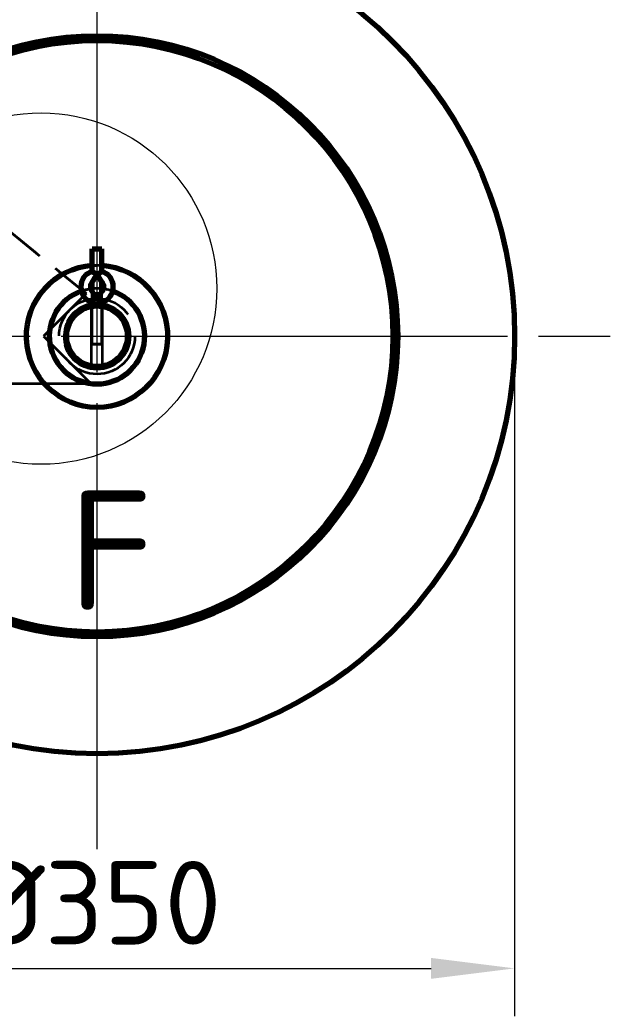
# Model space of a CAD drawing. Header units: millimetres. Extents: x 0 to 2382, y 0 to 420.
# Drawn here: x 303.88 to 328.61, y 201.21 to 242.97 of the extents above; entities that cross this region are included whole.
import ezdxf
from ezdxf.enums import TextEntityAlignment as Align

# ---------------------------------------------------------------- set-up
doc = ezdxf.new("R2010")
doc.units = ezdxf.units.MM
doc.linetypes.add('IRAM-E-TRAZOS', pattern=[5, 4, -1])
doc.linetypes.add('IRAM-F-TRAZO-PUNTO', pattern=[20, 15, -2, 1, -2])
for name, color, linetype, lineweight in [('01-VISIBLE', 7, 'CONTINUOUS', 70), ('02-OCULTA', 4, 'IRAM-E-TRAZOS', 35), ('03-EJE', 1, 'IRAM-F-TRAZO-PUNTO', 18), ('04-COTA', 3, 'CONTINUOUS', 18), ('06-TEXTO', 7, 'CONTINUOUS', 25), ('08-FINA', 5, 'CONTINUOUS', 18)]:
    doc.layers.add(name, color=color, linetype=linetype, lineweight=lineweight)
doc.styles.add('ISO3098', font='isocpeur.ttf')
doc.dimstyles.new('FLAMA-IRAM', dxfattribs={"dimtxt": 3.5, "dimasz": 3.5, "dimexe": 2, "dimexo": 1.5, "dimgap": 1, "dimtad": 1, "dimdec": 1, "dimtxsty": 'ISO3098', "dimblk": 'IRAM_FLECHA', "dimblk1": 'IRAM_FLECHA', "dimblk2": 'IRAM_FLECHA', "dimcen": 2.5, "dimclrd": 256, "dimclre": 256, "dimclrt": 256, "dimazin": 3, "dimtfac": 1, "dimtmove": 0, "dimatfit": 3, "dimlwd": 18, "dimlwe": 18})

# ---------------------------------------------------------------- blocks, each defined once
blk = doc.blocks.new('IRAM_FLECHA')
blk.add_solid([(0, 0), (-1, 0.125), (-1, -0.125)])

msp = doc.modelspace()

# ---------------------------------------------------------------- linework, layer by layer
at = {"layer": '01-VISIBLE'}
for p, q in [((306.909, 232.429), (306.909, 233.379)), ((307.309, 232.429), (307.309, 233.379)), ((306.909, 231.583), (306.909, 231.975)), ((307.309, 231.583), (307.309, 231.975)), ((306.909, 230.964), (306.909, 231.129)), ((307.309, 230.964), (307.309, 231.129))]:
    msp.add_line(p, q, dxfattribs=at)
for points in [[(306.909, 233.379), (306.959, 233.379), (307.009, 233.379), (307.059, 233.379), (307.109, 233.379), (307.159, 233.379), (307.209, 233.379), (307.259, 233.379), (307.309, 233.379)], [(306.909, 232.429), (306.944, 232.403), (306.979, 232.376), (307.012, 232.348), (307.045, 232.319), (307.078, 232.29), (307.109, 232.259)], [(306.909, 232.429), (306.916, 232.424), (306.923, 232.419), (306.929, 232.414), (306.936, 232.409), (306.943, 232.404), (306.949, 232.399)], [(307.109, 232.259), (307.069, 232.217), (307.031, 232.173), (306.995, 232.127), (306.963, 232.079), (306.934, 232.028), (306.909, 231.975)], [(306.961, 232.39), (306.987, 232.369), (307.012, 232.348), (307.037, 232.327), (307.061, 232.305), (307.086, 232.282), (307.109, 232.259)], [(307.109, 232.259), (307.141, 232.29), (307.173, 232.319), (307.206, 232.348), (307.24, 232.376), (307.274, 232.403), (307.309, 232.429)], [(307.309, 231.975), (307.285, 232.028), (307.256, 232.079), (307.223, 232.127), (307.188, 232.173), (307.149, 232.217), (307.109, 232.259)], [(307.309, 232.429), (307.301, 232.423), (307.292, 232.417), (307.284, 232.411), (307.276, 232.404), (307.268, 232.398), (307.26, 232.392)], [(306.909, 231.975), (306.875, 231.933), (306.85, 231.885), (306.834, 231.833), (306.829, 231.779), (306.834, 231.725), (306.85, 231.674), (306.875, 231.626), (306.909, 231.583)], [(306.909, 231.975), (306.912, 231.982), (306.914, 231.988), (306.917, 231.994), (306.92, 232), (306.923, 232.007), (306.926, 232.013)], [(306.928, 232.017), (306.929, 232.018), (306.929, 232.019), (306.929, 232.02), (306.93, 232.021), (306.93, 232.021), (306.931, 232.022)], [(306.932, 232.026), (306.933, 232.026), (306.933, 232.027), (306.933, 232.027), (306.933, 232.028), (306.934, 232.028), (306.934, 232.028)], [(306.943, 232.046), (306.943, 232.046), (306.943, 232.046), (306.943, 232.046), (306.943, 232.046), (306.943, 232.046), (306.943, 232.046)], [(306.953, 232.063), (306.953, 232.063), (306.953, 232.063), (306.953, 232.063), (306.953, 232.063), (306.953, 232.064), (306.953, 232.064)], [(306.971, 232.092), (306.971, 232.092), (306.971, 232.092), (306.971, 232.092), (306.971, 232.092), (306.971, 232.092), (306.971, 232.093)], [(306.976, 232.099), (306.976, 232.1), (306.976, 232.1), (306.977, 232.101), (306.977, 232.102), (306.978, 232.102), (306.978, 232.103)], [(306.994, 232.125), (306.995, 232.126), (306.995, 232.128), (306.996, 232.129), (306.997, 232.13), (306.998, 232.131), (306.999, 232.132)], [(307.217, 232.136), (307.221, 232.13), (307.226, 232.124), (307.23, 232.118), (307.234, 232.112), (307.238, 232.106), (307.242, 232.1)], [(307.243, 232.098), (307.244, 232.098), (307.244, 232.097), (307.244, 232.096), (307.245, 232.096), (307.245, 232.095), (307.245, 232.095)], [(307.246, 232.094), (307.246, 232.094), (307.246, 232.093), (307.247, 232.093), (307.247, 232.093), (307.247, 232.093), (307.247, 232.093)], [(307.265, 232.063), (307.266, 232.061), (307.267, 232.059), (307.269, 232.058), (307.27, 232.056), (307.271, 232.054), (307.272, 232.052)], [(307.274, 232.047), (307.275, 232.045), (307.276, 232.044), (307.277, 232.042), (307.279, 232.04), (307.28, 232.038), (307.281, 232.036)], [(307.281, 232.035), (307.281, 232.035), (307.281, 232.035), (307.281, 232.035), (307.281, 232.035), (307.281, 232.035), (307.281, 232.035)], [(307.281, 232.035), (307.281, 232.035), (307.281, 232.035), (307.281, 232.035), (307.281, 232.035), (307.281, 232.035), (307.281, 232.035)], [(307.281, 232.035), (307.281, 232.035), (307.281, 232.035), (307.281, 232.035), (307.281, 232.035), (307.281, 232.035), (307.281, 232.035)], [(307.282, 232.034), (307.282, 232.034), (307.282, 232.034), (307.282, 232.034), (307.282, 232.034), (307.282, 232.034), (307.282, 232.033)], [(307.282, 232.033), (307.282, 232.033), (307.282, 232.033), (307.282, 232.033), (307.282, 232.033), (307.282, 232.033), (307.282, 232.033)], [(307.282, 232.033), (307.282, 232.033), (307.282, 232.033), (307.282, 232.033), (307.282, 232.033), (307.282, 232.033), (307.282, 232.033)], [(307.282, 232.032), (307.282, 232.032), (307.282, 232.032), (307.282, 232.032), (307.282, 232.032), (307.282, 232.032), (307.282, 232.032)], [(307.283, 232.032), (307.283, 232.032), (307.283, 232.032), (307.283, 232.032), (307.283, 232.032), (307.283, 232.032), (307.283, 232.032)], [(307.283, 232.032), (307.283, 232.032), (307.283, 232.032), (307.283, 232.032), (307.283, 232.032), (307.283, 232.032), (307.283, 232.032)], [(307.283, 232.031), (307.283, 232.031), (307.283, 232.031), (307.283, 232.031), (307.283, 232.031), (307.283, 232.031), (307.283, 232.031)], [(307.283, 232.031), (307.283, 232.031), (307.283, 232.031), (307.283, 232.031), (307.283, 232.031), (307.283, 232.031), (307.283, 232.031)], [(307.283, 232.031), (307.283, 232.031), (307.283, 232.031), (307.283, 232.031), (307.283, 232.031), (307.283, 232.031), (307.283, 232.031)], [(307.284, 232.03), (307.284, 232.03), (307.284, 232.03), (307.284, 232.03), (307.284, 232.03), (307.284, 232.03), (307.284, 232.03)], [(307.284, 232.03), (307.284, 232.03), (307.284, 232.03), (307.284, 232.03), (307.284, 232.03), (307.284, 232.03), (307.284, 232.03)], [(307.292, 232.013), (307.295, 232.007), (307.298, 232), (307.301, 231.994), (307.304, 231.988), (307.307, 231.982), (307.309, 231.975)], [(307.309, 231.975), (307.343, 231.933), (307.368, 231.885), (307.384, 231.833), (307.389, 231.779), (307.384, 231.725), (307.368, 231.674), (307.343, 231.626), (307.309, 231.583)], [(307.31, 231.975), (307.344, 231.933), (307.369, 231.885), (307.384, 231.833), (307.389, 231.779), (307.384, 231.725), (307.368, 231.673), (307.343, 231.626), (307.309, 231.583)], [(306.909, 231.583), (306.934, 231.531), (306.963, 231.48), (306.995, 231.432), (307.031, 231.386), (307.069, 231.341), (307.109, 231.299)], [(307.109, 231.299), (307.149, 231.341), (307.188, 231.386), (307.223, 231.432), (307.256, 231.48), (307.285, 231.531), (307.309, 231.583)], [(306.879, 230.958), (306.884, 230.959), (306.889, 230.96), (306.894, 230.961), (306.899, 230.962), (306.904, 230.963), (306.909, 230.964)], [(307.109, 231.299), (307.078, 231.269), (307.045, 231.239), (307.012, 231.211), (306.979, 231.183), (306.944, 231.156), (306.909, 231.129)], [(307.096, 230.979), (307.098, 230.979), (307.101, 230.979), (307.103, 230.979), (307.105, 230.979), (307.107, 230.979), (307.109, 230.979)], [(307.309, 231.129), (307.274, 231.156), (307.24, 231.183), (307.206, 231.211), (307.173, 231.239), (307.141, 231.269), (307.109, 231.299)], [(307.109, 230.979), (307.139, 230.979), (307.168, 230.978), (307.198, 230.976), (307.227, 230.974), (307.257, 230.971), (307.286, 230.967)]]:
    msp.add_lwpolyline(points, dxfattribs=at)
for radius in [17.5, 12.6, 12.4, 1.27]:
    msp.add_circle((307.109, 229.709), radius, dxfattribs=at)
for centre, radius, start, end in [((307.109, 229.709), 2.97, 93.8612, -90), ((307.109, 229.709), 2.97, -90, 86.1388), ((307.109, 231.779), 0.68, 107.1046, -107.1046), ((307.109, 231.779), 0.68, -72.8954, 72.8954), ((307.109, 229.709), 2, 109.1354, 70.8646), ((307.109, 229.709), 2, 95.7392, 97.6399), ((307.109, 229.709), 2, 82.3601, 84.2608), ((307.109, 229.709), 1.32, 98.7147, 81.2853)]:
    msp.add_arc(centre, radius, start, end, dxfattribs=at)
at = {"layer": '02-OCULTA'}
for p, q in [((301.464, 235.709), (306.658, 231.503)), ((301.464, 235.709), (306.658, 231.503)), ((301.595, 235.603), (306.658, 231.503)), ((301.595, 235.603), (306.658, 231.503)), ((306.909, 232.429), (306.909, 233.379)), ((307.309, 232.429), (307.309, 233.379)), ((306.909, 231.583), (306.909, 231.975)), ((307.309, 231.583), (307.309, 231.975)), ((306.658, 231.503), (304.864, 229.709)), ((306.658, 231.503), (304.864, 229.709)), ((306.658, 231.503), (304.864, 229.709)), ((306.658, 231.503), (304.864, 229.709)), ((306.909, 231.129), (306.909, 231.583)), ((306.909, 231.129), (306.909, 231.583)), ((307.309, 231.129), (307.309, 231.583)), ((307.309, 231.129), (307.309, 231.583)), ((306.879, 228.46), (306.879, 230.958)), ((306.879, 228.46), (306.879, 230.958)), ((306.909, 229.379), (306.909, 231.129)), ((306.909, 229.379), (306.909, 230.964)), ((307.309, 229.379), (307.309, 231.129)), ((307.309, 229.379), (307.309, 230.964)), ((307.339, 228.46), (307.339, 230.958)), ((307.339, 228.46), (307.339, 230.958)), ((304.864, 229.709), (306.864, 227.709)), ((304.864, 229.709), (306.864, 227.709)), ((304.864, 229.709), (306.864, 227.709)), ((304.864, 229.709), (306.864, 227.709)), ((306.864, 227.709), (301.327, 227.709)), ((306.864, 227.709), (301.327, 227.709)), ((306.864, 227.709), (301.595, 227.709)), ((306.864, 227.709), (301.595, 227.709))]:
    msp.add_line(p, q, dxfattribs=at)
for points in [[(307.109, 233.379), (307.076, 233.379), (307.042, 233.379), (307.009, 233.379), (306.976, 233.379), (306.942, 233.379), (306.909, 233.379)], [(306.909, 233.379), (306.959, 233.379), (307.009, 233.379), (307.059, 233.379), (307.109, 233.379), (307.159, 233.379), (307.209, 233.379), (307.259, 233.379), (307.309, 233.379)], [(307.109, 233.379), (307.076, 233.379), (307.042, 233.379), (307.009, 233.379), (306.976, 233.379), (306.942, 233.379), (306.909, 233.379)], [(307.309, 233.379), (307.276, 233.379), (307.242, 233.379), (307.209, 233.379), (307.176, 233.379), (307.142, 233.379), (307.109, 233.379)], [(307.309, 233.379), (307.276, 233.379), (307.242, 233.379), (307.209, 233.379), (307.176, 233.379), (307.142, 233.379), (307.109, 233.379)], [(306.909, 232.429), (306.944, 232.403), (306.979, 232.376), (307.012, 232.348), (307.045, 232.319), (307.078, 232.29), (307.109, 232.259)], [(306.909, 232.429), (306.944, 232.403), (306.979, 232.376), (307.012, 232.348), (307.045, 232.319), (307.078, 232.29), (307.109, 232.259)], [(307.109, 232.259), (307.069, 232.217), (307.031, 232.173), (306.995, 232.127), (306.963, 232.079), (306.934, 232.028), (306.909, 231.975)], [(306.909, 231.975), (306.934, 232.028), (306.963, 232.079), (306.995, 232.127), (307.031, 232.173), (307.069, 232.217), (307.109, 232.259)], [(306.949, 232.399), (306.951, 232.397), (306.953, 232.396), (306.955, 232.394), (306.957, 232.393), (306.959, 232.391), (306.961, 232.39)], [(306.999, 232.132), (307.016, 232.155), (307.033, 232.176), (307.052, 232.198), (307.07, 232.219), (307.089, 232.239), (307.109, 232.259)], [(307.309, 232.429), (307.274, 232.403), (307.24, 232.376), (307.206, 232.348), (307.173, 232.319), (307.141, 232.29), (307.109, 232.259)], [(307.109, 232.259), (307.141, 232.29), (307.173, 232.319), (307.206, 232.348), (307.24, 232.376), (307.274, 232.403), (307.309, 232.429)], [(307.26, 232.392), (307.233, 232.371), (307.208, 232.349), (307.182, 232.328), (307.157, 232.305), (307.133, 232.283), (307.109, 232.259)], [(307.109, 232.259), (307.149, 232.217), (307.188, 232.173), (307.223, 232.127), (307.256, 232.079), (307.285, 232.028), (307.309, 231.975)], [(307.309, 231.975), (307.285, 232.028), (307.256, 232.079), (307.223, 232.127), (307.188, 232.173), (307.149, 232.217), (307.109, 232.259)], [(307.109, 232.259), (307.128, 232.24), (307.147, 232.22), (307.165, 232.2), (307.183, 232.179), (307.2, 232.157), (307.217, 232.136)], [(306.909, 231.975), (306.875, 231.933), (306.85, 231.885), (306.834, 231.833), (306.829, 231.779), (306.834, 231.725), (306.85, 231.674), (306.875, 231.626), (306.909, 231.583)], [(307.31, 231.975), (307.341, 231.936), (307.366, 231.892), (307.382, 231.844), (307.389, 231.794), (307.387, 231.744), (307.376, 231.694), (307.356, 231.648), (307.329, 231.606), (307.294, 231.569), (307.254, 231.54), (307.208, 231.518), (307.16, 231.504), (307.11, 231.499), (307.06, 231.504), (307.011, 231.517), (306.966, 231.539), (306.925, 231.568), (306.89, 231.605), (306.863, 231.647), (306.843, 231.693), (306.832, 231.742), (306.829, 231.793), (306.836, 231.842), (306.852, 231.89), (306.876, 231.934), (306.908, 231.974)], [(307.309, 231.583), (307.27, 231.55), (307.225, 231.525), (307.176, 231.508), (307.125, 231.5), (307.074, 231.502), (307.024, 231.513), (306.976, 231.533), (306.933, 231.561), (306.896, 231.597), (306.867, 231.639), (306.845, 231.686), (306.832, 231.736), (306.829, 231.788), (306.836, 231.839), (306.851, 231.888), (306.875, 231.933), (306.908, 231.974)], [(306.926, 232.013), (306.926, 232.014), (306.927, 232.014), (306.927, 232.015), (306.927, 232.016), (306.928, 232.017), (306.928, 232.017)], [(306.931, 232.022), (306.931, 232.023), (306.931, 232.023), (306.932, 232.024), (306.932, 232.025), (306.932, 232.025), (306.932, 232.026)], [(306.934, 232.028), (306.935, 232.031), (306.937, 232.034), (306.938, 232.037), (306.94, 232.04), (306.941, 232.043), (306.943, 232.046)], [(306.943, 232.046), (306.945, 232.049), (306.947, 232.052), (306.948, 232.055), (306.95, 232.057), (306.951, 232.06), (306.953, 232.063)], [(306.953, 232.064), (306.956, 232.068), (306.959, 232.073), (306.962, 232.078), (306.965, 232.082), (306.968, 232.087), (306.971, 232.092)], [(306.971, 232.093), (306.972, 232.094), (306.973, 232.095), (306.973, 232.096), (306.974, 232.097), (306.975, 232.098), (306.976, 232.099)], [(306.978, 232.103), (306.981, 232.107), (306.983, 232.111), (306.986, 232.114), (306.989, 232.118), (306.991, 232.122), (306.994, 232.125)], [(307.242, 232.1), (307.243, 232.099), (307.243, 232.099), (307.243, 232.099), (307.243, 232.099), (307.243, 232.098), (307.243, 232.098)], [(307.245, 232.095), (307.246, 232.095), (307.246, 232.094), (307.246, 232.094), (307.246, 232.094), (307.246, 232.094), (307.246, 232.094)], [(307.247, 232.093), (307.25, 232.088), (307.253, 232.083), (307.256, 232.078), (307.259, 232.073), (307.262, 232.068), (307.265, 232.063)], [(307.272, 232.052), (307.272, 232.051), (307.273, 232.05), (307.273, 232.049), (307.274, 232.049), (307.274, 232.048), (307.274, 232.047)], [(307.281, 232.036), (307.281, 232.036), (307.281, 232.036), (307.281, 232.035), (307.281, 232.035), (307.281, 232.035), (307.281, 232.035)], [(307.281, 232.035), (307.281, 232.035), (307.281, 232.035), (307.281, 232.035), (307.281, 232.035), (307.281, 232.035), (307.281, 232.035)], [(307.281, 232.035), (307.281, 232.035), (307.281, 232.035), (307.281, 232.035), (307.281, 232.035), (307.281, 232.035), (307.281, 232.035)], [(307.281, 232.035), (307.281, 232.034), (307.281, 232.034), (307.281, 232.034), (307.281, 232.034), (307.281, 232.034), (307.282, 232.034)], [(307.282, 232.033), (307.282, 232.033), (307.282, 232.033), (307.282, 232.033), (307.282, 232.033), (307.282, 232.033), (307.282, 232.033)], [(307.282, 232.033), (307.282, 232.033), (307.282, 232.033), (307.282, 232.033), (307.282, 232.033), (307.282, 232.033), (307.282, 232.033)], [(307.282, 232.033), (307.282, 232.033), (307.282, 232.033), (307.282, 232.033), (307.282, 232.033), (307.282, 232.032), (307.282, 232.032)], [(307.282, 232.032), (307.282, 232.032), (307.283, 232.032), (307.283, 232.032), (307.283, 232.032), (307.283, 232.032), (307.283, 232.032)], [(307.283, 232.032), (307.283, 232.032), (307.283, 232.032), (307.283, 232.032), (307.283, 232.032), (307.283, 232.032), (307.283, 232.032)], [(307.283, 232.032), (307.283, 232.032), (307.283, 232.032), (307.283, 232.031), (307.283, 232.031), (307.283, 232.031), (307.283, 232.031)], [(307.283, 232.031), (307.283, 232.031), (307.283, 232.031), (307.283, 232.031), (307.283, 232.031), (307.283, 232.031), (307.283, 232.031)], [(307.283, 232.031), (307.283, 232.031), (307.283, 232.031), (307.283, 232.031), (307.283, 232.031), (307.283, 232.031), (307.283, 232.031)], [(307.283, 232.031), (307.283, 232.031), (307.283, 232.03), (307.283, 232.03), (307.284, 232.03), (307.284, 232.03), (307.284, 232.03)], [(307.284, 232.03), (307.284, 232.03), (307.284, 232.03), (307.284, 232.03), (307.284, 232.03), (307.284, 232.03), (307.284, 232.03)], [(307.284, 232.03), (307.285, 232.027), (307.287, 232.024), (307.288, 232.021), (307.29, 232.019), (307.291, 232.016), (307.292, 232.013)], [(307.309, 231.975), (307.343, 231.933), (307.368, 231.885), (307.384, 231.833), (307.389, 231.779), (307.384, 231.725), (307.368, 231.674), (307.343, 231.626), (307.309, 231.583)], [(307.109, 231.299), (307.069, 231.341), (307.031, 231.386), (306.995, 231.432), (306.963, 231.48), (306.934, 231.531), (306.909, 231.583)], [(306.909, 231.583), (306.934, 231.531), (306.963, 231.48), (306.995, 231.432), (307.031, 231.386), (307.069, 231.341), (307.109, 231.299)], [(307.109, 231.299), (307.069, 231.341), (307.031, 231.386), (306.995, 231.432), (306.963, 231.48), (306.934, 231.531), (306.909, 231.583)], [(307.109, 231.299), (307.149, 231.341), (307.188, 231.386), (307.223, 231.432), (307.256, 231.48), (307.285, 231.531), (307.309, 231.583)], [(307.309, 231.583), (307.285, 231.531), (307.256, 231.48), (307.223, 231.432), (307.188, 231.386), (307.149, 231.341), (307.109, 231.299)], [(307.309, 231.583), (307.285, 231.531), (307.256, 231.48), (307.223, 231.432), (307.188, 231.386), (307.149, 231.341), (307.109, 231.299)], [(307.109, 230.979), (307.071, 230.979), (307.032, 230.977), (306.994, 230.974), (306.955, 230.97), (306.917, 230.965), (306.879, 230.958)], [(307.109, 230.979), (307.071, 230.979), (307.032, 230.977), (306.994, 230.974), (306.955, 230.97), (306.917, 230.965), (306.879, 230.958)], [(306.879, 230.958), (306.915, 230.964), (306.951, 230.969), (306.987, 230.974), (307.024, 230.976), (307.06, 230.978), (307.096, 230.979)], [(306.909, 231.129), (306.944, 231.156), (306.979, 231.183), (307.012, 231.211), (307.045, 231.239), (307.078, 231.269), (307.109, 231.299)], [(307.109, 231.299), (307.078, 231.269), (307.045, 231.239), (307.012, 231.211), (306.979, 231.183), (306.944, 231.156), (306.909, 231.129)], [(306.909, 231.129), (306.944, 231.156), (306.979, 231.183), (307.012, 231.211), (307.045, 231.239), (307.078, 231.269), (307.109, 231.299)], [(306.909, 230.964), (306.942, 230.968), (306.976, 230.972), (307.009, 230.975), (307.042, 230.978), (307.076, 230.979), (307.109, 230.979)], [(307.309, 231.129), (307.274, 231.156), (307.24, 231.183), (307.206, 231.211), (307.173, 231.239), (307.141, 231.269), (307.109, 231.299)], [(307.309, 231.129), (307.274, 231.156), (307.24, 231.183), (307.206, 231.211), (307.173, 231.239), (307.141, 231.269), (307.109, 231.299)], [(307.309, 231.129), (307.274, 231.156), (307.24, 231.183), (307.206, 231.211), (307.173, 231.239), (307.141, 231.269), (307.109, 231.299)], [(307.339, 230.958), (307.301, 230.965), (307.263, 230.97), (307.225, 230.974), (307.186, 230.977), (307.148, 230.979), (307.109, 230.979)], [(307.109, 230.979), (307.148, 230.979), (307.186, 230.977), (307.225, 230.974), (307.263, 230.97), (307.301, 230.965), (307.339, 230.958)], [(307.339, 230.958), (307.301, 230.965), (307.263, 230.97), (307.225, 230.974), (307.186, 230.977), (307.148, 230.979), (307.109, 230.979)], [(307.286, 230.967), (307.295, 230.966), (307.304, 230.964), (307.313, 230.963), (307.321, 230.961), (307.33, 230.96), (307.339, 230.958)], [(307.109, 229.379), (307.076, 229.379), (307.042, 229.379), (307.009, 229.379), (306.976, 229.379), (306.942, 229.379), (306.909, 229.379)], [(306.909, 229.379), (306.959, 229.379), (307.009, 229.379), (307.059, 229.379), (307.109, 229.379), (307.159, 229.379), (307.209, 229.379), (307.259, 229.379), (307.309, 229.379)], [(307.109, 229.379), (307.076, 229.379), (307.042, 229.379), (307.009, 229.379), (306.976, 229.379), (306.942, 229.379), (306.909, 229.379)], [(306.909, 229.379), (306.959, 229.379), (307.009, 229.379), (307.059, 229.379), (307.109, 229.379), (307.159, 229.379), (307.209, 229.379), (307.259, 229.379), (307.309, 229.379)], [(307.309, 229.379), (307.276, 229.379), (307.242, 229.379), (307.209, 229.379), (307.176, 229.379), (307.142, 229.379), (307.109, 229.379)], [(307.309, 229.379), (307.276, 229.379), (307.242, 229.379), (307.209, 229.379), (307.176, 229.379), (307.142, 229.379), (307.109, 229.379)], [(307.109, 228.439), (307.071, 228.44), (307.032, 228.442), (306.994, 228.445), (306.955, 228.449), (306.917, 228.454), (306.879, 228.46)], [(306.879, 228.46), (306.93, 228.452), (306.981, 228.446), (307.032, 228.442), (307.083, 228.44), (307.135, 228.44), (307.186, 228.442), (307.237, 228.446), (307.288, 228.452), (307.339, 228.46)], [(307.109, 228.439), (307.071, 228.44), (307.032, 228.442), (306.994, 228.445), (306.955, 228.449), (306.917, 228.454), (306.879, 228.46)], [(306.879, 228.46), (306.93, 228.452), (306.981, 228.446), (307.032, 228.442), (307.083, 228.44), (307.135, 228.44), (307.186, 228.442), (307.237, 228.446), (307.288, 228.452), (307.339, 228.46)], [(307.339, 228.46), (307.301, 228.454), (307.263, 228.449), (307.225, 228.445), (307.186, 228.442), (307.148, 228.44), (307.109, 228.439)], [(307.339, 228.46), (307.301, 228.454), (307.263, 228.449), (307.225, 228.445), (307.186, 228.442), (307.148, 228.44), (307.109, 228.439)]]:
    msp.add_lwpolyline(points, dxfattribs=at)
for radius in [17.5, 17.5, 17.5, 12.6, 12.6, 12.6, 12.6, 12.6, 12.6, 12.6, 12.4, 12.4, 12.4, 12.4, 12.4, 12.4, 12.4, 2.97, 2.97, 2.97, 2.97, 2.97, 2.97, 2.97, 2, 2, 2, 2, 2, 2, 2, 1.588, 1.588, 1.388, 1.388, 1.32, 1.32, 1.32, 1.32, 1.32, 1.32, 1.32, 1.32, 1.32, 1.32, 1.32, 1.27]:
    msp.add_circle((307.109, 229.709), radius, dxfattribs=at)
for centre, radius, start, end in [((307.109, 229.709), 2.97, 86.1388, 93.8612), ((307.109, 231.779), 0.68, 107.1046, -107.1046), ((307.109, 231.779), 0.68, -72.8954, 72.8954), ((307.109, 229.709), 2, 97.6399, 109.1354), ((307.109, 229.709), 2, 90, 95.7392), ((307.109, 229.709), 2, 84.2608, 90), ((307.109, 229.709), 2, 70.8646, 82.3601), ((307.109, 231.779), 0.68, -107.1046, -72.8954), ((307.109, 231.779), 0.68, -107.1046, -72.8954), ((307.109, 229.709), 1.32, 90, 98.7147), ((307.109, 229.709), 1.32, 81.2853, 90)]:
    msp.add_arc(centre, radius, start, end, dxfattribs=at)
at = {"layer": '03-EJE'}
for p, q in [((307.109, 208.209), (307.109, 251.209)), ((307.109, 211.909), (307.109, 247.509)), ((285.609, 229.709), (328.609, 229.709)), ((289.309, 229.709), (324.909, 229.709))]:
    msp.add_line(p, q, dxfattribs=at)
at = {"layer": '08-FINA'}
msp.add_circle((304.764, 231.709), 7.367, dxfattribs=at)

# ---------------------------------------------------------------- texts
at = {"layer": '06-TEXTO', "style": 'ISO3098'}
msp.add_text('F', height=5, dxfattribs=at).set_placement((307.706, 220.73), align=Align.MIDDLE_CENTER)

# ---------------------------------------------------------------- dimensions: what is measured, and where the dimension line sits
at = {"layer": '04-COTA'}
msp.add_linear_dim(base=(289.609, 203.209), p1=(289.609, 229.709), p2=(324.609, 229.709), dimstyle='FLAMA-IRAM', override={"dimlfac": 10, "dimpost": '%%c<>'}, dxfattribs=at).render()

doc.saveas('drawing.dxf')
